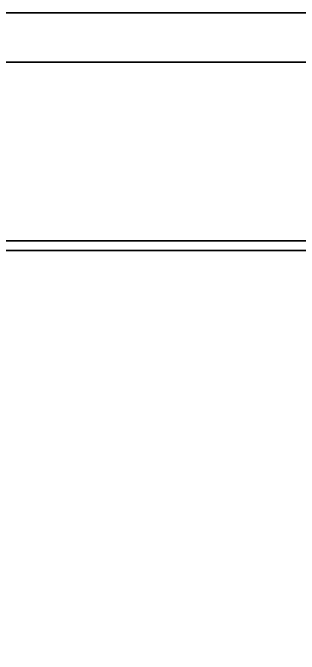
# Model space of a CAD drawing. Extents: x -599358 to 2865263, y -1062760 to 486533.
# Drawn here: x 987337 to 988499, y -673116 to -670513 of the extents above; entities that cross this region are included whole.
import ezdxf

# ---------------------------------------------------------------- set-up
doc = ezdxf.new("R2010")
doc.units = 0
doc.linetypes.add('DASH', pattern=[0.35, 0.25, -0.1])
for name, color, linetype in [('A-LIN-V', 9, 'Continuous'), ('FHSGH10105-主梁-04', 7, 'Continuous'), ('FHSGH10105-主梁-06', 7, 'Continuous')]:
    doc.layers.add(name, color=color, linetype=linetype)

# ---------------------------------------------------------------- blocks, each defined once
blk = doc.blocks.new('G$C20E3758E')
at = {"color": 6, "linetype": 'DASH'}
blk.add_lwpolyline([(-1105.4, 3356.7), (4405, 3356.7), (4405, 1700.8)], dxfattribs=at)
at = {"layer": 'FHSGH10105-主梁-04', "color": 3, "linetype": 'Continuous'}
blk.add_line((4325.3, 3229.5), (-1105.4, 3229.5), dxfattribs=at)
at = {"layer": 'FHSGH10105-主梁-06', "color": 3, "linetype": 'Continuous'}
for p, q in [((4195.6, 2767.7), (-1105.4, 2767.7)), ((4325.3, 2742.7), (-1105.4, 2742.7))]:
    blk.add_line(p, q, dxfattribs=at)
blk = doc.blocks.new('G$C20E3758E-M')
at = {"color": 6, "linetype": 'DASH'}
blk.add_lwpolyline([(1105.4, 3356.7), (-4405, 3356.7), (-4405, 1700.8)], dxfattribs=at)
at = {"layer": 'FHSGH10105-主梁-04', "color": 3, "linetype": 'Continuous'}
blk.add_line((-4325.3, 3229.5), (1105.4, 3229.5), dxfattribs=at)
at = {"layer": 'FHSGH10105-主梁-06', "color": 3, "linetype": 'Continuous'}
for p, q in [((-4195.6, 2767.7), (1105.4, 2767.7)), ((-4325.3, 2742.7), (1105.4, 2742.7))]:
    blk.add_line(p, q, dxfattribs=at)

msp = doc.modelspace()

# ---------------------------------------------------------------- block references
at = {"layer": 'A-LIN-V', "xscale": 1.571585729816195, "yscale": 1.571585729816195, "zscale": 1.571585729816195}
for name, p in [('G$C20E3758E-M', (987000.1, -675788.6)), ('G$C20E3758E', (987674.6, -675788.6))]:
    msp.add_blockref(name, p, dxfattribs=at)

doc.saveas('drawing.dxf')
